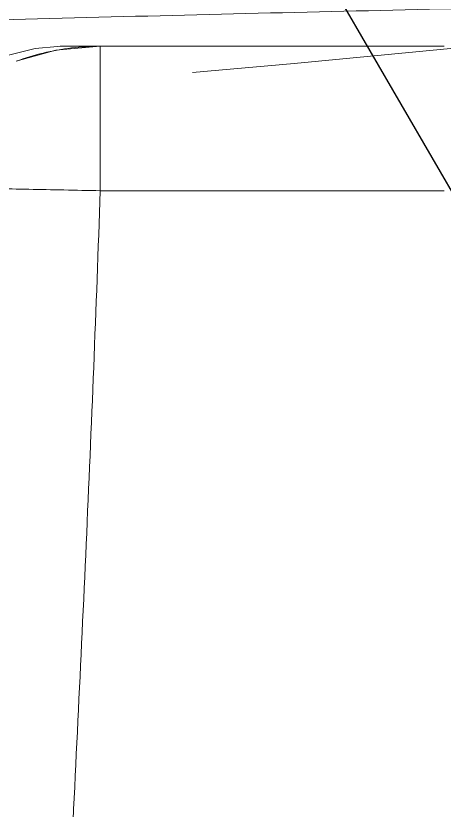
# Model space of a CAD drawing. Header units: millimetres. Extents: x 1680 to 166026, y 35966 to 91121.
# Drawn here: x 71861.3 to 71951.6, y 52860.3 to 53027.7 of the extents above; entities that cross this region are included whole.
import ezdxf

# ---------------------------------------------------------------- set-up
doc = ezdxf.new("R2010")
doc.units = ezdxf.units.MM
doc.layers.add('G-IMPT', color=8, linetype='Continuous', lineweight=18)
doc.layers.add('I-Furn', color=252, linetype='Continuous', lineweight=13)

# ---------------------------------------------------------------- blocks, each defined once
blk = doc.blocks.new('Furniture_Sofas-Armchairs_Icons-of-Denmark_ EC1-Sofa_Configuration7 - Default-V9-mebel yerləşmə planı')
at = {"layer": 'G-IMPT'}
for p, q in [((-1328.88, 270.01), (-1328.88, 342.5)), ((-1328.91, 265.41), (-1328.92, 264.53))]:
    blk.add_line(p, q, dxfattribs=at)
at = {"layer": 'G-IMPT', "flags": 128}
for points in [[(-1323.37, 289.47), (-1325.23, 310.86), (-1335.25, 414.98)], [(-1335.25, 414.98), (-1325.23, 310.86), (-1323.37, 289.47)], [(-1308.45, 227.56), (-1313.9, 230.54), (-1318.9, 235.04), (-1323.13, 240.92), (-1326.35, 248.05), (-1328.38, 256.31), (-1328.86, 261), (-1328.89, 261.59), (-1328.91, 262.09), (-1328.92, 262.51), (-1328.93, 262.87), (-1328.93, 263.38), (-1328.93, 264.08), (-1328.89, 267.13), (-1328.88, 269.86)], [(-1325.71, 252.29), (-1328.03, 260.67), (-1328.88, 270.01)]]:
    blk.add_lwpolyline(points, dxfattribs=at)
at = {"layer": 'I-Furn'}
for p, q in [((-1328.87, 342.5), (-1328.87, 270.01)), ((-1298.44, 270.01), (-1298.44, 342.5))]:
    blk.add_line(p, q, dxfattribs=at)
for points, knots in [([(-1338.17, 411.76), (-1337.91, 397.99), (-1337.37, 370.43), (-1336.45, 329.1), (-1335.46, 287.79), (-1334.4, 246.46), (-1333.33, 205.17), (-1332.28, 163.83), (-1331.34, 122.54), (-1330.32, 67.41), (-1329.96, 26.07), (-1329.95, -1.5)], [0, 0, 0, 0, 0.1, 0.2, 0.3, 0.4, 0.5, 0.6, 0.7, 0.8, 1, 1, 1, 1]), ([(-1328.87, 270.01), (-1328.88, 267.99), (-1328.65, 263.93), (-1327.58, 257.98), (-1326.41, 254.14), (-1325.71, 252.29)], [0, 0, 0, 0, 0.1111111, 0.2222222, 0.3307112, 0.3307112, 0.3307112, 0.3307112]), ([(-1298.44, 270.01), (-1306.42, 270.01), (-1322.17, 270.01), (-1328.87, 270.01), (-1328.88, 270.01)], [0, 0, 0, 0, 1, 1.991044, 1.991044, 1.991044, 1.991044]), ([(-1299.24, 230.04), (-1299.24, 230.23), (-1299.1, 236.97), (-1298.75, 254.57), (-1298.54, 264.85), (-1298.44, 270.01)], [0, 0, 0, 0, 0.5, 0.75, 1, 1, 1, 1])]:
    blk.add_open_spline(points, degree=3, knots=knots, dxfattribs=at)
for points in [[(-1328.87, 270.01), (-1328.87, 269.38), (-1328.87, 268.81), (-1328.87, 268.3)], [(-1000.54, 258.62), (-1025.39, 258.62), (-1075.07, 259.82), (-1149.52, 263.47), (-1223.96, 267.16), (-1273.61, 269.15), (-1298.44, 270.01)]]:
    blk.add_open_spline(points, degree=3, dxfattribs=at)

msp = doc.modelspace()

# ---------------------------------------------------------------- linework, layer by layer
at = {"ltscale": 20}
msp.add_line((58206.66, 76694.97), (81825.77, 35966.45), dxfattribs=at)

# ---------------------------------------------------------------- block references
at = {"layer": 'I-Furn', "rotation": 269.9999999999999}
msp.add_blockref('Furniture_Sofas-Armchairs_Icons-of-Denmark_ EC1-Sofa_Configuration7 - Default-V9-mebel yerləşmə planı', (71609.09, 51692.4), dxfattribs=at)

doc.saveas('drawing.dxf')
